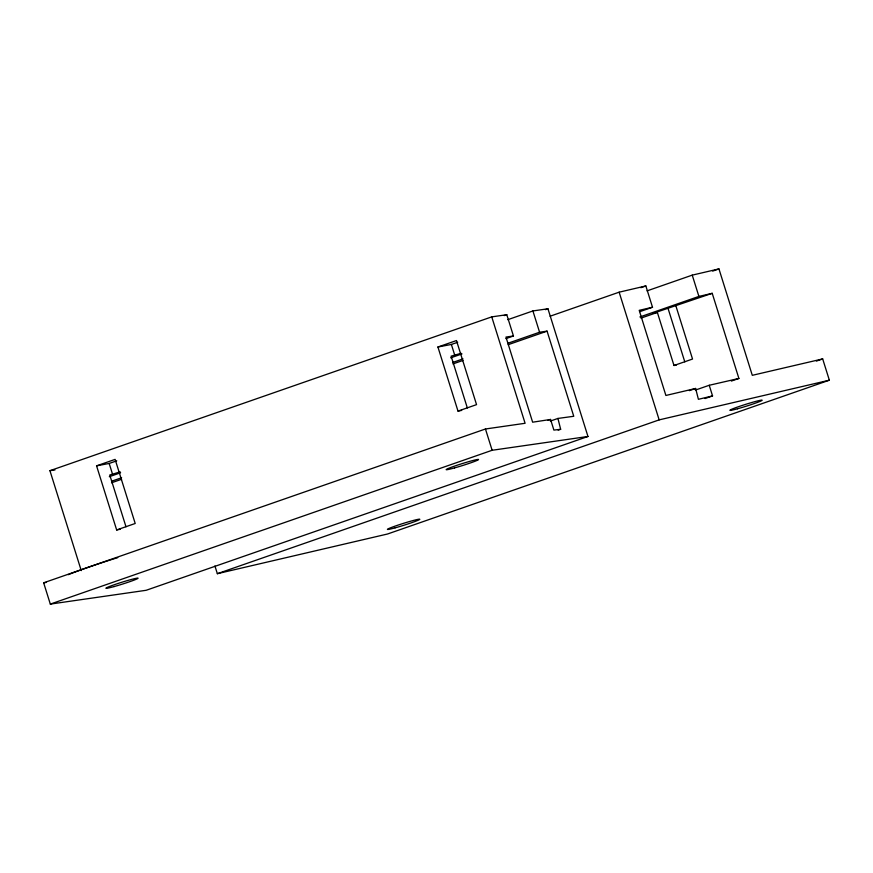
<?xml version="1.0" encoding="UTF-8"?>
<svg xmlns="http://www.w3.org/2000/svg" width="873" height="873" viewBox="0 0 873 873"><rect width="100%" height="100%" fill="white"/><g stroke="black" fill="none" stroke-linecap="round" stroke-linejoin="round"><path stroke-width="1.31" d="M81.254 570.615L49.936 470.689L491.75 316.877L506.787 314.706L513.455 335.985L505.925 338.615M504.278 315.579L506.787 314.706M507.813 319.682L532.912 310.941L547.949 308.78L587.966 436.478L146.162 590.29L50.318 604.094L43.65 582.804L485.453 428.992L525.099 423.285L491.75 316.877M96.565 465.844L115.116 459.384L135.206 523.484L116.655 529.944L96.565 465.844L109.169 463.454L116.753 460.835M437.919 347.007L456.47 340.546L476.549 404.636L457.998 411.096L437.919 347.007L451.374 344.453L457.681 342.271M545.439 309.653L547.949 308.78M550.11 316.212L619.143 292.182L645.845 285.951L652.513 307.241L639.964 311.606M640.826 287.697L645.845 285.951M109.311 476.702L120.605 472.762M450.708 357.843L462.003 353.903M647.046 290.873L692.234 275.137L718.948 268.906L752.297 375.325L822.682 358.912L829.35 380.192L387.547 534.003L217.344 573.692L214.922 565.955M712.674 271.099L718.948 268.906M111.58 481.241L121.62 477.738M452.978 362.382L463.017 358.879M508.206 343.154L539.579 332.231L547.076 331.151L573.757 416.279L557.923 418.44L550.394 421.059M111.548 482.78L121.587 479.288M452.945 363.921L462.985 360.429M508.162 344.693L547.076 331.151M639.909 316.954L698.902 296.416L712.215 293.317L738.896 378.446L731.356 381.065M640.968 318.121L657.358 312.414L673.989 365.492L676.488 364.969M657.358 312.414L653.091 313.32L712.215 293.317M673.989 365.492L692.54 359.043L675.909 305.954M548.058 420.328L550.568 419.455L553.897 430.094L560.652 429.287L557.923 418.44M50.318 604.094L492.132 450.272L587.966 436.478M558.142 430.16L560.652 429.287M689.364 390.646L695.639 388.463L698.4 399.31L712.554 395.916L709.225 385.277L695.421 390.078M705.024 398.535L712.554 395.916M816.408 361.095L822.682 358.912M217.344 573.692L659.159 419.88L829.35 380.192M467.339 407.953L451.112 356.162L461.14 353.281M125.996 526.79L109.758 475.01L120.201 471.856M695.639 388.463L665.892 395.469L639.211 310.341L652.513 307.241M709.225 385.277L738.896 378.446M457.998 411.096L461.653 410.408M116.655 529.944L120.31 529.245M550.568 419.455L532.639 422.194L505.969 337.065L513.455 335.985M49.936 470.689L54.955 469.969M43.65 582.804L46.291 582.422M692.234 275.137L698.902 296.416M667.921 308.016L684.792 361.859M619.143 292.182L659.159 419.88M532.912 310.941L539.579 332.231M485.453 428.992L492.132 450.272M451.374 344.453L454.822 355.464M109.169 463.454L112.628 474.465M68.258 574.685A58.862 3.394 -17.4 0 1 117.746 557.64M395.098 527.849A16.903 0.971 -17.4 0 0 419.793 519.315A16.903 0.971 -17.4 0 0 396.113 525.764A16.903 0.971 -17.4 0 0 395.098 527.849M737.456 408.793A16.903 0.971 -17.4 0 0 762.151 400.26A16.903 0.971 -17.4 0 0 738.482 406.709A16.903 0.971 -17.4 0 0 737.456 408.793M114.068 586.58A16.903 0.971 -17.4 0 0 138.076 578.188A16.903 0.971 -17.4 0 0 113.686 584.943A16.903 0.971 -17.4 0 0 114.068 586.58M454.549 467.906A16.903 0.971 -17.4 0 0 478.546 459.504A16.903 0.971 -17.4 0 0 454.156 466.258A16.903 0.971 -17.4 0 0 454.549 467.906"/></g></svg>
